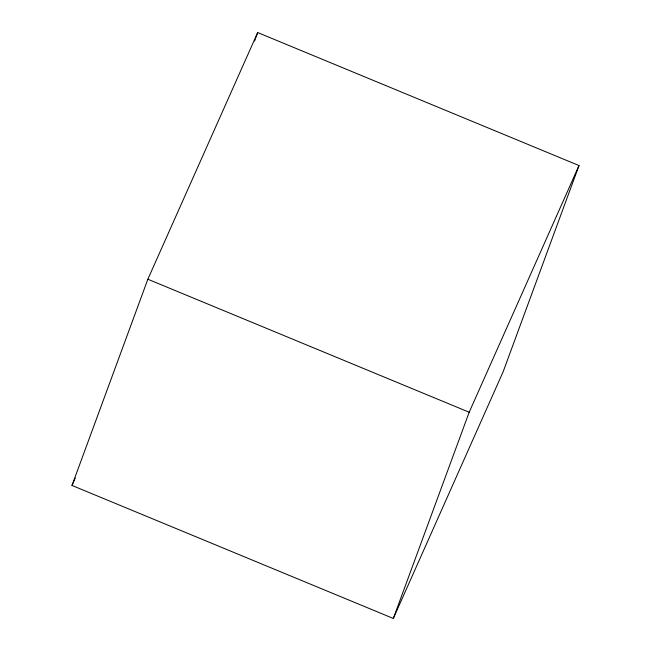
<?xml version="1.0" encoding="UTF-8"?>
<svg xmlns="http://www.w3.org/2000/svg" width="651" height="651" viewBox="0 0 651 651"><rect width="100%" height="100%" fill="white"/><g stroke="black" fill="none" stroke-linecap="round" stroke-linejoin="round"><path stroke-width="0.98" d="M71.992 485.451L147.858 279.23L257.682 32.55L579.008 165.549L503.142 371.77L393.318 618.45L71.992 485.451L75.296 478.029M254.541 41.103L257.682 32.55M393.318 618.45L469.184 412.229L579.008 165.549M147.858 279.23L469.184 412.229"/></g></svg>
